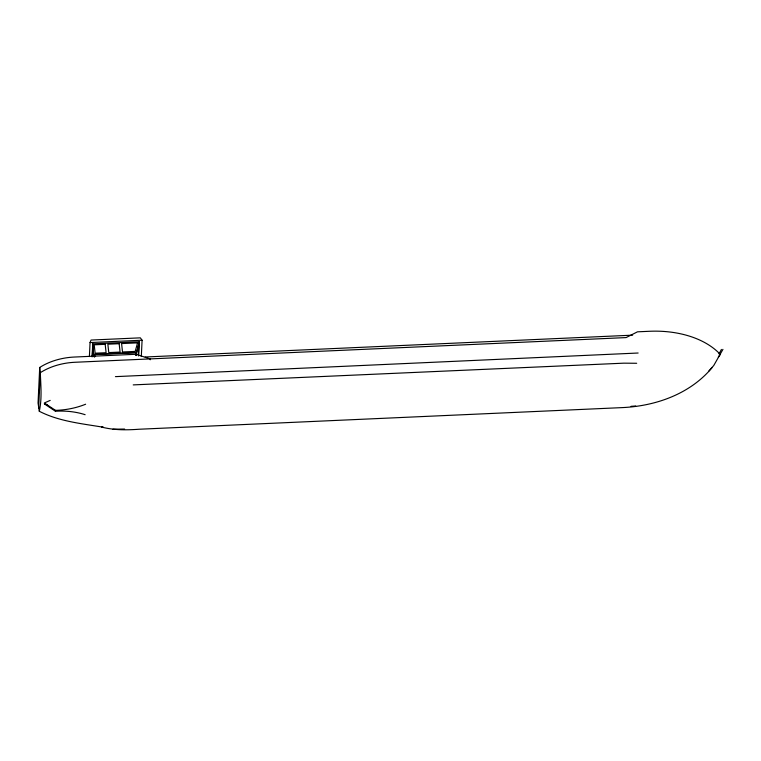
<?xml version="1.0" encoding="UTF-8"?>
<svg xmlns="http://www.w3.org/2000/svg" width="761" height="761" viewBox="0 0 761 761"><rect width="100%" height="100%" fill="white"/><g stroke="black" fill="none" stroke-linecap="round" stroke-linejoin="round"><path stroke-width="1.14" d="M92.319 356.043L92.804 345.58L93.622 356.281M150.212 359.791L150.25 358.907L135.981 354.284L74.359 357.042A49.836 32.038 -6.3 0 0 39.715 367.468L38.05 403.035L39.306 411.273C58.977 421.423 81.75 423.611 103.296 427.235L101.755 427.102C113.874 430.241 126.63 430.136 139.035 429.242L621.718 407.63C655.326 406.212 689.78 394.208 711.915 367.848M38.63 408.267L40.295 372.7L39.715 367.468M85.137 414.697A57.703 37.089 -6.3 0 0 55.439 411.254L55.486 410.36L44.347 402.969L50.197 400.391M89.398 356.548L90.055 342.555L91.044 340.053L140.338 337.846L142.088 340.224L141.318 356.548M92.11 356.89L92.728 343.839L139.282 341.746L138.616 355.986M93.765 356.671L92.728 343.839M94.44 356.957L94.545 354.616L135.629 352.781L135.867 354.959M135.515 355.111L135.629 352.781M136.219 354.778L139.282 341.746M136.419 355.539L136.58 352.077L138.968 343.468L138.426 354.997M39.306 411.273C42.102 398.793 40.799 385.475 40.295 372.7A49.836 32.038 -6.3 0 1 74.939 362.274L626.084 337.589L637.48 331.825L649.466 331.282A84.557 54.354 -6.3 0 1 718.498 352.59L720.106 354.74L718.289 357.042M719.05 353.913L721.418 349.423M722.95 349.356L713.732 365.546L708.833 371.026M115.425 376.638L638.137 353.018M631.04 406.326L635.654 405.994M90.055 342.555L142.088 340.224M93.879 354.303L136.324 352.4M145.218 356.995L632.648 335.163M124.614 429.061L112.961 429.194M133.223 384.895L623.792 363.168L636.691 363.273M47.125 404.9L44.309 403.863L55.439 411.254M94.545 354.616L94.792 356.804M85.632 404.224A57.703 37.089 -6.3 0 1 55.486 410.36M137.57 342.869L135.201 351.411L122.511 351.972L121.589 343.582L137.57 342.869M105.17 344.324L94.202 344.809L95.125 353.199L106.102 352.714L105.17 344.324M119.154 343.696L107.853 344.2L108.785 352.59L120.086 352.086L119.154 343.696"/></g></svg>
